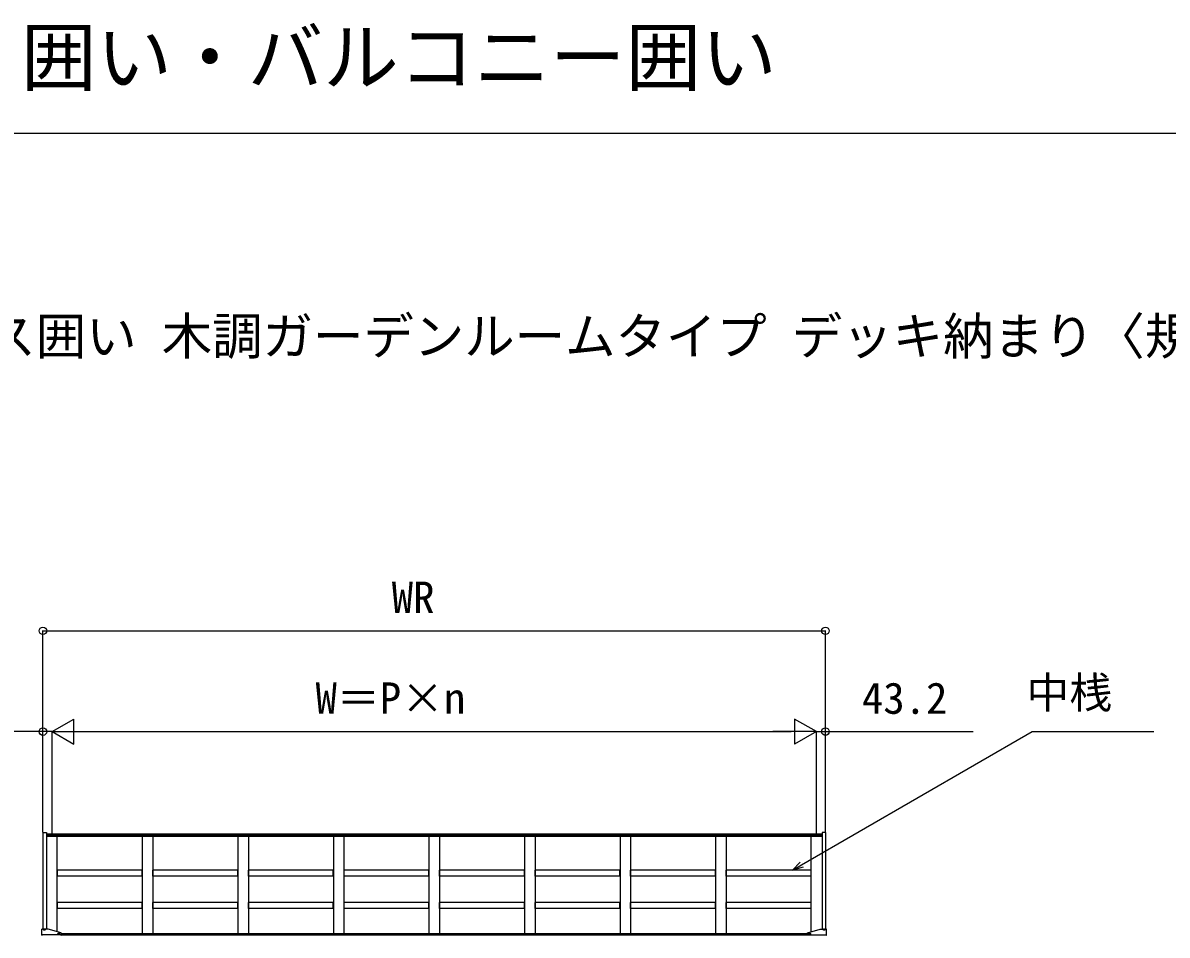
# Model space of a CAD drawing. Units: millimetres, scale not verified. Extents: x -10500 to 10500, y -15600 to 15524.
# Drawn here: x -7732 to -2283, y 11181 to 15524 of the extents above; entities that cross this region are included whole.
import ezdxf
from ezdxf.enums import TextEntityAlignment as Align

# ---------------------------------------------------------------- set-up
doc = ezdxf.new("R2010")
doc.units = ezdxf.units.MM
doc.header["$LTSCALE"] = 80
for name, color, linetype in [('0-2_USER1', 3, 'Continuous'), ('0-4_YKK_A1', 4, 'Continuous'), ('0-5_YKK_D', 6, 'Continuous'), ('0-6_YKK_ZWAK', 7, 'Continuous')]:
    doc.layers.add(name, color=color, linetype=linetype)
doc.styles.add('ＭＳ ゴシック', font='')
doc.styles.get('ＭＳ ゴシック').set_extended_font_data('MS Gothic')

msp = doc.modelspace()

# ---------------------------------------------------------------- linework, layer by layer
at = {"layer": '0-4_YKK_A1'}
for p, q in [((-7636.2, 11669.5), (-7636.2, 11209.43)), ((-7636.2, 11669.5), (-7620, 11669.5)), ((-7620, 11669.5), (-7620, 11209.43)), ((-3926, 11661.87), (-7620, 11661.87)), ((-3926, 11669.5), (-3926, 11209.43)), ((-3909.8, 11669.5), (-3926, 11669.5)), ((-3909.8, 11669.5), (-3909.8, 11209.43)), ((-3926, 11654.93), (-7620, 11654.93)), ((-3926, 11649.69), (-7620, 11649.69)), ((-7568, 11197.19), (-7568, 11649.69)), ((-7163, 11649.69), (-7163, 11186.97)), ((-7113, 11649.69), (-7113, 11186.97)), ((-6708, 11649.69), (-6708, 11186.97)), ((-6658, 11649.69), (-6658, 11186.97)), ((-6253, 11649.69), (-6253, 11186.97)), ((-6203, 11649.69), (-6203, 11186.97)), ((-5798, 11649.69), (-5798, 11186.97)), ((-5748, 11649.69), (-5748, 11186.97)), ((-5343, 11649.69), (-5343, 11186.97)), ((-5293, 11649.69), (-5293, 11186.97)), ((-4888, 11649.69), (-4888, 11186.97)), ((-4838, 11649.69), (-4838, 11186.97)), ((-4433, 11649.69), (-4433, 11186.97)), ((-4383, 11649.69), (-4383, 11186.97)), ((-3978, 11197.19), (-3978, 11649.69)), ((-7641, 11180.72), (-7641, 11209.25)), ((-7633.96, 11209.43), (-7640, 11209.43)), ((-7551, 11182.51), (-7640, 11182.51)), ((-7635.9, 11207.63), (-7635.9, 11208.07)), ((-7632.45, 11209.65), (-7632.45, 11209.35)), ((-7630.49, 11209.05), (-7630.49, 11209.36)), ((-7629.51, 11209.05), (-7629.51, 11209.36)), ((-7627.55, 11209.35), (-7627.55, 11209.65)), ((-7611, 11209.43), (-7626.04, 11209.43)), ((-7624.1, 11207.63), (-7624.1, 11208.07)), ((-7550, 11192.06), (-7611, 11209.43)), ((-7566.9, 11185.93), (-7566.9, 11186.36)), ((-7563.45, 11187.94), (-7563.45, 11187.64)), ((-7561.49, 11187.34), (-7561.49, 11187.65)), ((-7560.51, 11187.34), (-7560.51, 11187.65)), ((-7558.55, 11187.64), (-7558.55, 11187.94)), ((-7555.1, 11185.93), (-7555.1, 11186.36)), ((-7550, 11180.72), (-7550, 11192.06)), ((-3996, 11186.97), (-7550, 11186.97)), ((-7550, 11183.16), (-3996, 11183.16)), ((-7550, 11181.14), (-3996, 11181.14)), ((-3996, 11192.06), (-3935, 11209.43)), ((-3996, 11180.72), (-3996, 11192.06)), ((-3995, 11182.51), (-3906, 11182.51)), ((-3990.9, 11185.93), (-3990.9, 11186.36)), ((-3987.45, 11187.64), (-3987.45, 11187.94)), ((-3985.49, 11187.34), (-3985.49, 11187.65)), ((-3984.51, 11187.34), (-3984.51, 11187.65)), ((-3982.55, 11187.94), (-3982.55, 11187.64)), ((-3979.1, 11185.93), (-3979.1, 11186.36)), ((-3935, 11209.43), (-3919.96, 11209.43)), ((-3921.9, 11207.63), (-3921.9, 11208.07)), ((-3918.45, 11209.35), (-3918.45, 11209.65)), ((-3916.49, 11209.05), (-3916.49, 11209.36)), ((-3915.51, 11209.05), (-3915.51, 11209.36)), ((-3913.55, 11209.65), (-3913.55, 11209.35)), ((-3912.04, 11209.43), (-3906, 11209.43)), ((-3910.1, 11207.63), (-3910.1, 11208.07)), ((-3905, 11180.72), (-3905, 11209.25))]:
    msp.add_line(p, q, dxfattribs=at)
for points in [[(-7163.5, 11461.3), (-7163.5, 11490.04), (-7567.5, 11490.04)], [(-7163.5, 11461.3), (-7567.5, 11461.3), (-7567.5, 11490.04)], [(-6708.5, 11461.3), (-6708.5, 11490.04), (-7112.5, 11490.04)], [(-6708.5, 11461.3), (-7112.5, 11461.3), (-7112.5, 11490.04)], [(-6253.5, 11461.3), (-6253.5, 11490.04), (-6657.5, 11490.04)], [(-6253.5, 11461.3), (-6657.5, 11461.3), (-6657.5, 11490.04)], [(-5798.5, 11461.3), (-5798.5, 11490.04), (-6202.5, 11490.04)], [(-5798.5, 11461.3), (-6202.5, 11461.3), (-6202.5, 11490.04)], [(-5343.5, 11461.3), (-5343.5, 11490.04), (-5747.5, 11490.04)], [(-5343.5, 11461.3), (-5747.5, 11461.3), (-5747.5, 11490.04)], [(-4888.5, 11461.3), (-4888.5, 11490.04), (-5292.5, 11490.04)], [(-4888.5, 11461.3), (-5292.5, 11461.3), (-5292.5, 11490.04)], [(-4433.5, 11461.3), (-4433.5, 11490.04), (-4837.5, 11490.04)], [(-4433.5, 11461.3), (-4837.5, 11461.3), (-4837.5, 11490.04)], [(-3978.5, 11461.3), (-3978.5, 11490.04), (-4382.5, 11490.04)], [(-3978.5, 11461.3), (-4382.5, 11461.3), (-4382.5, 11490.04)], [(-7163.5, 11307.45), (-7163.5, 11336.18), (-7567.5, 11336.18)], [(-7163.5, 11307.45), (-7567.5, 11307.45), (-7567.5, 11336.18)], [(-6708.5, 11307.45), (-6708.5, 11336.18), (-7112.5, 11336.18)], [(-6708.5, 11307.45), (-7112.5, 11307.45), (-7112.5, 11336.18)], [(-6253.5, 11307.45), (-6253.5, 11336.18), (-6657.5, 11336.18)], [(-6253.5, 11307.45), (-6657.5, 11307.45), (-6657.5, 11336.18)], [(-5798.5, 11307.45), (-5798.5, 11336.18), (-6202.5, 11336.18)], [(-5798.5, 11307.45), (-6202.5, 11307.45), (-6202.5, 11336.18)], [(-5343.5, 11307.45), (-5343.5, 11336.18), (-5747.5, 11336.18)], [(-5343.5, 11307.45), (-5747.5, 11307.45), (-5747.5, 11336.18)], [(-4888.5, 11307.45), (-4888.5, 11336.18), (-5292.5, 11336.18)], [(-4888.5, 11307.45), (-5292.5, 11307.45), (-5292.5, 11336.18)], [(-4433.5, 11307.45), (-4433.5, 11336.18), (-4837.5, 11336.18)], [(-4433.5, 11307.45), (-4837.5, 11307.45), (-4837.5, 11336.18)], [(-3978.5, 11307.45), (-3978.5, 11336.18), (-4382.5, 11336.18)], [(-3978.5, 11307.45), (-4382.5, 11307.45), (-4382.5, 11336.18)], [(-7630.49, 11209.36), (-7630.55, 11209.46), (-7630.67, 11209.52), (-7630.8, 11209.56), (-7630.93, 11209.58), (-7631.07, 11209.58), (-7631.2, 11209.58), (-7631.34, 11209.57), (-7631.47, 11209.56)], [(-7628.53, 11209.56), (-7628.66, 11209.57), (-7628.8, 11209.58), (-7628.93, 11209.58), (-7629.07, 11209.58), (-7629.2, 11209.56), (-7629.33, 11209.52), (-7629.45, 11209.46), (-7629.51, 11209.36)], [(-7561.49, 11187.65), (-7561.55, 11187.75), (-7561.67, 11187.81), (-7561.8, 11187.85), (-7561.93, 11187.87), (-7562.07, 11187.88), (-7562.2, 11187.88), (-7562.34, 11187.87), (-7562.47, 11187.85)], [(-7559.53, 11187.85), (-7559.66, 11187.87), (-7559.8, 11187.88), (-7559.93, 11187.88), (-7560.07, 11187.87), (-7560.2, 11187.85), (-7560.33, 11187.81), (-7560.45, 11187.75), (-7560.51, 11187.65)], [(-3986.47, 11187.85), (-3986.34, 11187.87), (-3986.2, 11187.88), (-3986.07, 11187.88), (-3985.93, 11187.87), (-3985.8, 11187.85), (-3985.67, 11187.81), (-3985.55, 11187.75), (-3985.49, 11187.65)], [(-3984.51, 11187.65), (-3984.45, 11187.75), (-3984.33, 11187.81), (-3984.2, 11187.85), (-3984.07, 11187.87), (-3983.93, 11187.88), (-3983.8, 11187.88), (-3983.66, 11187.87), (-3983.53, 11187.85)], [(-3917.47, 11209.56), (-3917.34, 11209.57), (-3917.2, 11209.58), (-3917.07, 11209.58), (-3916.93, 11209.58), (-3916.8, 11209.56), (-3916.67, 11209.52), (-3916.55, 11209.46), (-3916.49, 11209.36)], [(-3915.51, 11209.36), (-3915.45, 11209.46), (-3915.33, 11209.52), (-3915.2, 11209.56), (-3915.07, 11209.58), (-3914.93, 11209.58), (-3914.8, 11209.58), (-3914.66, 11209.57), (-3914.53, 11209.56)]]:
    msp.add_lwpolyline(points, dxfattribs=at)
for centre, major_axis, ratio, start_param, end_param in [((-7640, 11209.25), (-1, 0), 0.173648, 4.712389, 6.2831853), ((-7640, 11182.69), (-1, 0), 0.173648, 6.2831853, 7.8539816), ((-7640, 11180.72), (-1, 0), 0.173648, 6.2831853, 7.8539816), ((-7630, 11207.63), (5.9, 0), 0.310816, 3.1415927, 6.2831853), ((-7630, 11203.13), (8.02, 0), 0.85381, 1.7551906, 1.8813492), ((-7630, 11202.83), (-8.02, 0), 0.85381, 4.8967832, 5.0229419), ((-7630, 11202.22), (8.02, 0), 0.85381, 1.5096412, 1.6319515), ((-7630, 11203.13), (-8.02, 0), 0.85381, 4.4018361, 4.5279947), ((-7630, 11202.83), (8.02, 0), 0.85381, 1.2602434, 1.3864021), ((-7561, 11185.93), (5.9, 0), 0.310816, 3.1415927, 6.2831853), ((-7561, 11181.43), (8.02, 0), 0.85381, 1.7551906, 1.8813492), ((-7561, 11181.12), (-8.02, 0), 0.85381, 4.8967832, 5.0229419), ((-7561, 11180.51), (8.02, 0), 0.85381, 1.5096412, 1.6319515), ((-7561, 11181.43), (-8.02, 0), 0.85381, 4.4018361, 4.5279947), ((-7561, 11181.12), (8.02, 0), 0.85381, 1.2602434, 1.3864021), ((-7551, 11182.69), (1, 0), 0.173648, 4.712389, 6.2831853), ((-7551, 11180.72), (1, 0), 0.173648, 4.712389, 6.2831853), ((-3995, 11182.69), (-1, 0), 0.173648, 6.2831853, 7.8539816), ((-3995, 11180.72), (-1, 0), 0.173648, 6.2831853, 7.8539816), ((-3985, 11185.93), (-5.9, 0), 0.310816, 0, 3.1415927), ((-3985, 11181.43), (8.02, 0), 0.85381, 1.7551906, 1.8813492), ((-3985, 11181.12), (-8.02, 0), 0.85381, 4.8967832, 5.0229419), ((-3985, 11180.51), (-8.02, 0), 0.85381, 4.6512338, 4.7735441), ((-3985, 11181.43), (-8.02, 0), 0.85381, 4.4018361, 4.5279947), ((-3985, 11181.12), (8.02, 0), 0.85381, 1.2602434, 1.3864021), ((-3916, 11207.63), (-5.9, 0), 0.310816, 0, 3.1415927), ((-3916, 11203.13), (8.02, 0), 0.85381, 1.7551906, 1.8813492), ((-3916, 11202.83), (-8.02, 0), 0.85381, 4.8967832, 5.0229419), ((-3916, 11202.22), (-8.02, 0), 0.85381, 4.6512338, 4.7735441), ((-3916, 11203.13), (-8.02, 0), 0.85381, 4.4018361, 4.5279947), ((-3916, 11202.83), (8.02, 0), 0.85381, 1.2602434, 1.3864021), ((-3906, 11209.25), (1, 0), 0.173648, 6.2831853, 7.8539816), ((-3906, 11182.69), (1, 0), 0.173648, 4.712389, 6.2831853), ((-3906, 11180.72), (1, 0), 0.173648, 4.712389, 6.2831853)]:
    msp.add_ellipse(centre, major_axis=major_axis, ratio=ratio, start_param=start_param, end_param=end_param, dxfattribs=at)
for centre, major_axis in [((-7630, 11208.07), (5.9, 0)), ((-7561, 11186.36), (5.9, 0)), ((-3985, 11186.36), (-5.9, 0)), ((-3916, 11208.07), (-5.9, 0))]:
    msp.add_ellipse(centre, major_axis=major_axis, ratio=0.310816, dxfattribs=at)
at = {"layer": '0-5_YKK_D'}
for p, q in [((-7636.2, 11670.5), (-7636.2, 12630.5)), ((-7636.2, 12629.5), (-3909.8, 12629.5)), ((-3909.8, 11670.5), (-3909.8, 12630.5)), ((-7593, 12149.5), (-7489.08, 12209.5)), ((-7489.08, 12089.5), (-7489.08, 12209.5)), ((-3953, 12149.5), (-4056.92, 12209.5)), ((-4056.92, 12209.5), (-4056.92, 12089.5)), ((-7636.2, 12149.5), (-8340.06, 12149.5)), ((-7636.2, 11670.5), (-7636.2, 12150.5)), ((-7593, 12149.5), (-7636.2, 12149.5)), ((-7593, 11662.87), (-7593, 12150.5)), ((-7593, 11662.87), (-7593, 12150.5)), ((-7593, 12149.5), (-7521, 12149.5)), ((-7593, 12149.5), (-7489.08, 12089.5)), ((-7593, 12149.5), (-7385.15, 12149.5)), ((-7473, 12149.5), (-4073, 12149.5)), ((-3953, 12149.5), (-4160.85, 12149.5)), ((-3953, 12149.5), (-4056.92, 12089.5)), ((-3953, 12149.5), (-4025, 12149.5)), ((-3953, 11662.87), (-3953, 12150.5)), ((-3953, 11662.87), (-3953, 12150.5)), ((-3953, 12149.5), (-3909.8, 12149.5)), ((-3909.8, 11670.5), (-3909.8, 12150.5)), ((-3909.8, 12149.5), (-3205.94, 12149.5))]:
    msp.add_line(p, q, dxfattribs=at)
for points in [[(-4067.53, 11490.04), (-4023.36, 11515.54), (-2925.3, 12149.5), (-2346.05, 12149.5)], [(-4016.53, 11503.7), (-4067.53, 11490.04), (-4030.19, 11527.37)]]:
    msp.add_lwpolyline(points, dxfattribs=at)
for centre in [(-7636.2, 12629.5), (-3909.8, 12629.5), (-7636.2, 12149.5), (-3909.8, 12149.5)]:
    msp.add_circle(centre, 18, dxfattribs=at)
at = {"layer": '0-6_YKK_ZWAK'}
msp.add_line((-10500, 14999.5), (10500, 14999.5), dxfattribs=at)

# ---------------------------------------------------------------- texts
at = {"layer": '0-2_USER1', "style": 'ＭＳ ゴシック'}
for s, height, p in [('ソラリア テラス囲い・バルコニー囲い', 263.9, (-10440.64, 15150.5)), ('■ソラリア テラス囲い 木調ガーデンルームタイプ デッキ納まり〈規格寸法図例〉', 176, (-9710.45, 13891.95))]:
    msp.add_text(s, height=height, dxfattribs=at).set_placement(p, align=Align.BOTTOM_LEFT)
at = {"layer": '0-5_YKK_D', "style": 'ＭＳ ゴシック'}
for s, p in [('WR', (-5975.26, 12669.5)), ('中桟', (-2952.62, 12215.56)), ('W＝P×n', (-6338.06, 12189.5)), ('43.2', (-3736.23, 12189.5))]:
    msp.add_text(s, height=149.6, dxfattribs=at).set_placement(p, align=Align.BOTTOM_LEFT)

doc.saveas('drawing.dxf')
